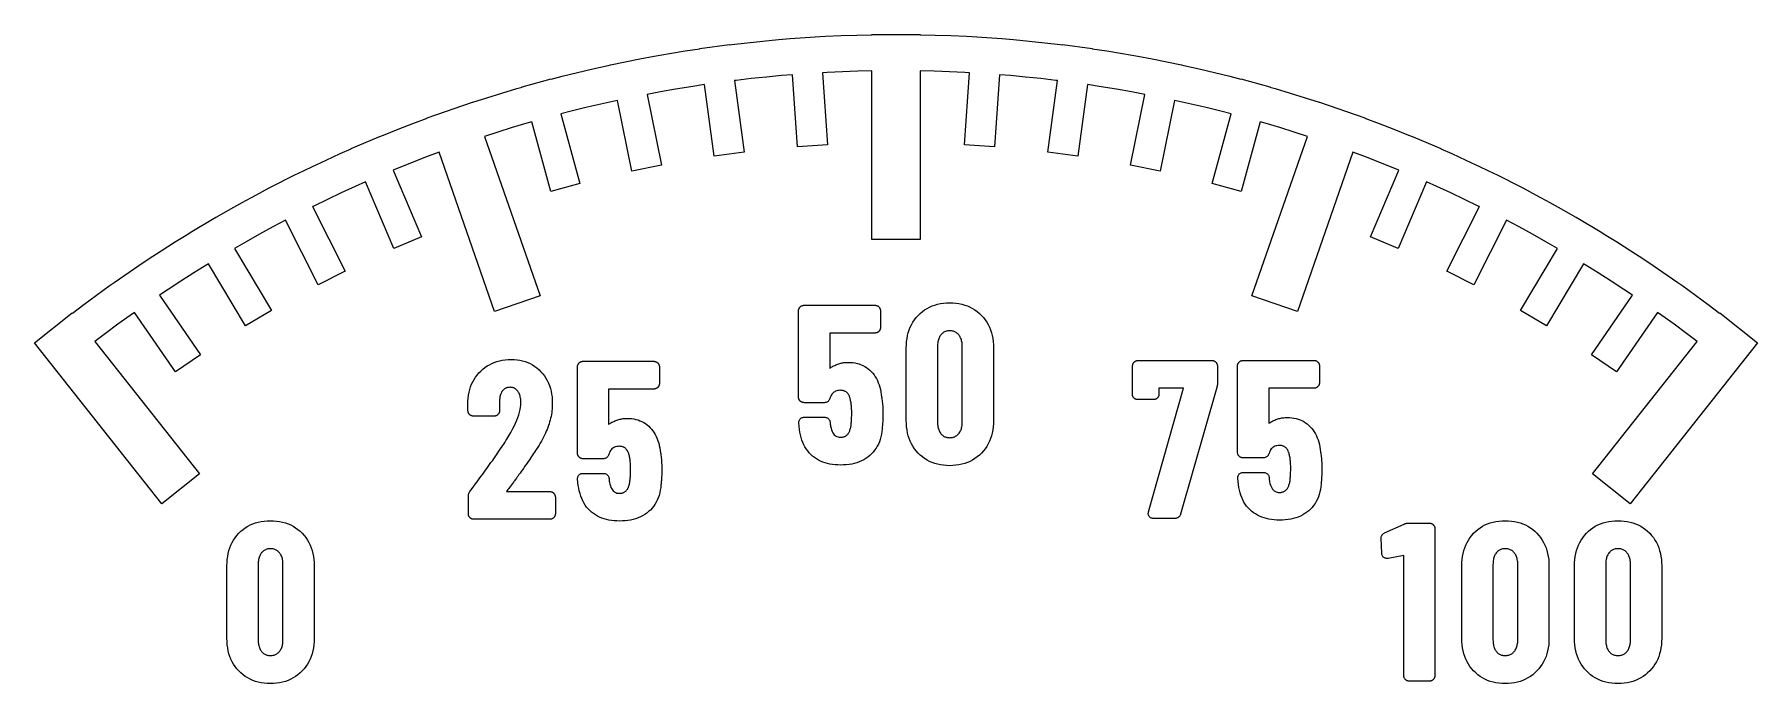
# Model space of a CAD drawing. Header units: millimetres. Extents: x -14.3 to 14.3, y 2.8 to 13.6.
import ezdxf

# ---------------------------------------------------------------- set-up
doc = ezdxf.new("R2010")
doc.units = ezdxf.units.MM

msp = doc.modelspace()

# ---------------------------------------------------------------- linework, layer by layer
for points in [[(-13.662, 8.932), (-13.66, 8.929), (-13.468, 9.074), (-13.259, 9.228), (-13.048, 9.38), (-12.968, 9.436), (-12.969, 9.438), (-12.558, 9.721), (-12.557, 9.72), (-12.404, 9.822), (-12.186, 9.964), (-11.967, 10.104), (-11.746, 10.241), (-11.708, 10.264), (-11.709, 10.265), (-11.279, 10.52), (-11.278, 10.519), (-11.073, 10.637), (-10.846, 10.763), (-10.617, 10.887), (-10.395, 11.005), (-10.396, 11.006), (-9.95, 11.232), (-9.949, 11.231), (-9.923, 11.244), (-9.689, 11.357), (-9.453, 11.468), (-9.217, 11.576), (-9.035, 11.656), (-9.036, 11.657), (-8.576, 11.853), (-8.575, 11.851), (-8.499, 11.883), (-8.258, 11.98), (-8.015, 12.074), (-7.776, 12.164), (-7.777, 12.167), (-7.022, 12.43), (-7.021, 12.427), (-6.787, 12.502), (-6.538, 12.579), (-6.289, 12.653), (-6.2, 12.678), (-6.201, 12.68), (-5.719, 12.813), (-5.718, 12.811), (-5.536, 12.858), (-5.284, 12.921), (-5.03, 12.98), (-4.776, 13.037), (-4.738, 13.045), (-4.738, 13.047), (-4.249, 13.147), (-4.248, 13.145), (-4.011, 13.19), (-3.755, 13.235), (-3.498, 13.276), (-3.254, 13.313), (-3.255, 13.315), (-2.759, 13.382), (-2.759, 13.38), (-2.725, 13.384), (-2.467, 13.414), (-2.208, 13.441), (-1.949, 13.465), (-1.756, 13.481), (-1.756, 13.483), (-1.257, 13.516), (-1.257, 13.515), (-1.17, 13.52), (-0.91, 13.532), (-0.65, 13.541), (-0.4, 13.546), (-0.4, 13.55), (0.4, 13.55), (0.4, 13.546), (0.65, 13.541), (0.91, 13.532), (1.17, 13.52), (1.257, 13.515), (1.257, 13.516), (1.756, 13.483), (1.756, 13.481), (1.949, 13.465), (2.208, 13.441), (2.467, 13.414), (2.725, 13.384), (2.759, 13.38), (2.759, 13.382), (3.255, 13.315), (3.254, 13.313), (3.498, 13.276), (3.755, 13.235), (4.011, 13.19), (4.248, 13.145), (4.249, 13.147), (4.738, 13.047), (4.738, 13.045), (4.776, 13.037), (5.03, 12.98), (5.284, 12.921), (5.536, 12.858), (5.718, 12.811), (5.719, 12.813), (6.201, 12.68), (6.2, 12.678), (6.289, 12.653), (6.538, 12.579), (6.787, 12.502), (7.021, 12.427), (7.022, 12.43), (7.777, 12.167), (7.776, 12.164), (8.015, 12.074), (8.258, 11.98), (8.499, 11.883), (8.575, 11.851), (8.576, 11.853), (9.036, 11.657), (9.035, 11.656), (9.217, 11.576), (9.453, 11.468), (9.689, 11.357), (9.923, 11.244), (9.949, 11.231), (9.95, 11.232), (10.396, 11.006), (10.395, 11.005), (10.617, 10.887), (10.846, 10.763), (11.073, 10.637), (11.278, 10.519), (11.279, 10.52), (11.709, 10.265), (11.708, 10.264), (11.746, 10.241), (11.967, 10.104), (12.186, 9.964), (12.404, 9.822), (12.557, 9.72), (12.558, 9.721), (12.969, 9.438), (12.968, 9.436), (13.048, 9.38), (13.259, 9.228), (13.468, 9.074), (13.66, 8.929), (13.662, 8.932), (14.289, 8.435), (12.177, 5.77), (11.55, 6.267), (13.287, 8.458), (13.109, 8.593), (12.905, 8.744), (12.7, 8.892), (12.628, 8.942), (11.948, 7.955), (11.537, 8.239), (12.216, 9.226), (12.073, 9.321), (11.861, 9.46), (11.648, 9.596), (11.432, 9.729), (11.402, 9.748), (10.789, 8.718), (10.36, 8.973), (10.972, 10.003), (10.778, 10.114), (10.557, 10.238), (10.334, 10.358), (10.124, 10.469), (9.582, 9.4), (9.136, 9.627), (9.678, 10.695), (9.658, 10.705), (9.43, 10.816), (9.201, 10.923), (8.971, 11.028), (8.8, 11.104), (8.331, 10.001), (7.871, 10.197), (8.34, 11.299), (8.272, 11.327), (8.037, 11.422), (7.801, 11.513), (7.579, 11.597), (6.659, 8.956), (5.904, 9.219), (6.823, 11.86), (6.606, 11.93), (6.364, 12.005), (6.121, 12.077), (6.042, 12.1), (5.724, 10.944), (5.242, 11.077), (5.559, 12.232), (5.388, 12.277), (5.143, 12.338), (4.896, 12.396), (4.649, 12.451), (4.618, 12.457), (4.379, 11.283), (3.889, 11.383), (4.128, 12.557), (3.904, 12.599), (3.655, 12.643), (3.405, 12.684), (3.174, 12.719), (3.014, 11.531), (2.519, 11.598), (2.679, 12.785), (2.652, 12.789), (2.401, 12.818), (2.149, 12.844), (1.897, 12.868), (1.716, 12.882), (1.636, 11.687), (1.137, 11.72), (1.217, 12.916), (1.139, 12.92), (0.886, 12.932), (0.633, 12.941), (0.4, 12.946), (0.4, 10.15), (-0.4, 10.15), (-0.4, 12.946), (-0.633, 12.941), (-0.886, 12.932), (-1.139, 12.92), (-1.217, 12.916), (-1.137, 11.72), (-1.636, 11.687), (-1.716, 12.882), (-1.897, 12.868), (-2.149, 12.844), (-2.401, 12.818), (-2.652, 12.789), (-2.679, 12.785), (-2.519, 11.598), (-3.014, 11.531), (-3.174, 12.719), (-3.405, 12.684), (-3.655, 12.643), (-3.904, 12.599), (-4.128, 12.557), (-3.889, 11.383), (-4.379, 11.283), (-4.618, 12.457), (-4.649, 12.451), (-4.896, 12.396), (-5.143, 12.338), (-5.388, 12.277), (-5.559, 12.232), (-5.242, 11.077), (-5.724, 10.944), (-6.042, 12.1), (-6.121, 12.077), (-6.364, 12.005), (-6.606, 11.93), (-6.823, 11.86), (-5.904, 9.219), (-6.659, 8.956), (-7.579, 11.597), (-7.801, 11.513), (-8.037, 11.422), (-8.272, 11.327), (-8.34, 11.299), (-7.871, 10.197), (-8.331, 10.001), (-8.8, 11.104), (-8.971, 11.028), (-9.201, 10.923), (-9.43, 10.816), (-9.658, 10.705), (-9.678, 10.695), (-9.136, 9.627), (-9.582, 9.4), (-10.124, 10.469), (-10.334, 10.358), (-10.557, 10.238), (-10.778, 10.114), (-10.972, 10.003), (-10.36, 8.973), (-10.789, 8.718), (-11.402, 9.748), (-11.432, 9.729), (-11.648, 9.596), (-11.861, 9.46), (-12.073, 9.321), (-12.216, 9.226), (-11.537, 8.239), (-11.948, 7.955), (-12.628, 8.942), (-12.7, 8.892), (-12.905, 8.744), (-13.109, 8.593), (-13.287, 8.458), (-11.55, 6.267), (-12.177, 5.77), (-14.289, 8.435)], [(-0.998, 8.071), (-0.982, 8.078), (-0.965, 8.084), (-0.948, 8.09), (-0.932, 8.095), (-0.915, 8.099), (-0.898, 8.103), (-0.881, 8.106), (-0.863, 8.109), (-0.846, 8.111), (-0.828, 8.112), (-0.811, 8.113), (-0.793, 8.113), (-0.755, 8.112), (-0.717, 8.109), (-0.681, 8.104), (-0.646, 8.096), (-0.612, 8.087), (-0.579, 8.075), (-0.548, 8.061), (-0.517, 8.045), (-0.488, 8.027), (-0.46, 8.006), (-0.434, 7.984), (-0.409, 7.959), (-0.386, 7.933), (-0.364, 7.905), (-0.344, 7.875), (-0.326, 7.844), (-0.309, 7.811), (-0.294, 7.776), (-0.281, 7.74), (-0.269, 7.703), (-0.259, 7.664), (-0.251, 7.624), (-0.244, 7.582), (-0.239, 7.541), (-0.236, 7.524), (-0.233, 7.503), (-0.23, 7.482), (-0.227, 7.46), (-0.225, 7.438), (-0.223, 7.416), (-0.221, 7.392), (-0.22, 7.369), (-0.219, 7.344), (-0.218, 7.319), (-0.217, 7.294), (-0.217, 7.268), (-0.217, 7.243), (-0.218, 7.219), (-0.218, 7.195), (-0.219, 7.172), (-0.22, 7.15), (-0.221, 7.128), (-0.222, 7.107), (-0.224, 7.086), (-0.226, 7.066), (-0.227, 7.046), (-0.23, 7.027), (-0.232, 7.01), (-0.236, 6.966), (-0.243, 6.922), (-0.251, 6.879), (-0.263, 6.837), (-0.276, 6.797), (-0.292, 6.759), (-0.31, 6.723), (-0.331, 6.688), (-0.354, 6.655), (-0.379, 6.624), (-0.407, 6.594), (-0.436, 6.567), (-0.468, 6.542), (-0.501, 6.519), (-0.536, 6.498), (-0.573, 6.48), (-0.611, 6.464), (-0.651, 6.45), (-0.692, 6.438), (-0.734, 6.428), (-0.778, 6.421), (-0.824, 6.415), (-0.871, 6.412), (-0.919, 6.411), (-0.965, 6.412), (-1.009, 6.415), (-1.053, 6.42), (-1.095, 6.427), (-1.136, 6.436), (-1.175, 6.448), (-1.213, 6.461), (-1.25, 6.477), (-1.285, 6.494), (-1.319, 6.514), (-1.352, 6.536), (-1.383, 6.559), (-1.412, 6.586), (-1.44, 6.614), (-1.465, 6.644), (-1.488, 6.677), (-1.51, 6.711), (-1.529, 6.747), (-1.546, 6.785), (-1.561, 6.825), (-1.574, 6.866), (-1.586, 6.91), (-1.595, 6.955), (-1.602, 7.002), (-1.613, 7.108), (-1.613, 7.121), (-1.611, 7.132), (-1.608, 7.144), (-1.603, 7.156), (-1.596, 7.167), (-1.588, 7.177), (-1.578, 7.186), (-1.567, 7.192), (-1.555, 7.197), (-1.543, 7.2), (-1.532, 7.202), (-1.521, 7.202), (-1.188, 7.202), (-1.177, 7.202), (-1.166, 7.2), (-1.154, 7.197), (-1.143, 7.193), (-1.132, 7.186), (-1.121, 7.178), (-1.113, 7.169), (-1.106, 7.159), (-1.1, 7.147), (-1.096, 7.136), (-1.094, 7.125), (-1.092, 7.113), (-1.092, 7.107), (-1.092, 7.104), (-1.092, 7.1), (-1.091, 7.097), (-1.091, 7.092), (-1.091, 7.088), (-1.09, 7.083), (-1.089, 7.077), (-1.088, 7.072), (-1.088, 7.066), (-1.087, 7.059), (-1.086, 7.054), (-1.078, 7.022), (-1.07, 6.993), (-1.06, 6.967), (-1.048, 6.946), (-1.036, 6.927), (-1.023, 6.912), (-1.009, 6.899), (-0.995, 6.889), (-0.979, 6.882), (-0.961, 6.876), (-0.941, 6.872), (-0.918, 6.871), (-0.907, 6.872), (-0.895, 6.872), (-0.885, 6.874), (-0.874, 6.876), (-0.865, 6.879), (-0.856, 6.882), (-0.847, 6.886), (-0.839, 6.89), (-0.831, 6.895), (-0.823, 6.901), (-0.816, 6.907), (-0.809, 6.914), (-0.802, 6.921), (-0.795, 6.929), (-0.789, 6.938), (-0.783, 6.948), (-0.777, 6.958), (-0.772, 6.969), (-0.767, 6.98), (-0.763, 6.993), (-0.759, 7.006), (-0.755, 7.02), (-0.751, 7.034), (-0.748, 7.049), (-0.746, 7.063), (-0.744, 7.078), (-0.743, 7.094), (-0.741, 7.111), (-0.74, 7.128), (-0.738, 7.147), (-0.737, 7.165), (-0.736, 7.185), (-0.736, 7.206), (-0.735, 7.227), (-0.735, 7.249), (-0.735, 7.271), (-0.735, 7.292), (-0.735, 7.313), (-0.736, 7.333), (-0.737, 7.353), (-0.738, 7.372), (-0.74, 7.391), (-0.742, 7.409), (-0.744, 7.426), (-0.746, 7.443), (-0.749, 7.46), (-0.752, 7.475), (-0.755, 7.491), (-0.758, 7.505), (-0.762, 7.518), (-0.765, 7.53), (-0.769, 7.541), (-0.774, 7.552), (-0.778, 7.562), (-0.784, 7.572), (-0.789, 7.581), (-0.795, 7.589), (-0.801, 7.597), (-0.807, 7.604), (-0.814, 7.611), (-0.821, 7.617), (-0.829, 7.623), (-0.836, 7.628), (-0.844, 7.632), (-0.852, 7.636), (-0.86, 7.64), (-0.869, 7.643), (-0.878, 7.645), (-0.888, 7.647), (-0.897, 7.648), (-0.908, 7.649), (-0.918, 7.65), (-0.942, 7.649), (-0.964, 7.646), (-0.984, 7.641), (-1.001, 7.635), (-1.017, 7.627), (-1.031, 7.618), (-1.044, 7.607), (-1.056, 7.594), (-1.067, 7.579), (-1.077, 7.562), (-1.086, 7.542), (-1.095, 7.518), (-1.097, 7.511), (-1.101, 7.501), (-1.106, 7.492), (-1.112, 7.482), (-1.119, 7.474), (-1.127, 7.466), (-1.136, 7.459), (-1.146, 7.454), (-1.156, 7.449), (-1.167, 7.446), (-1.178, 7.445), (-1.188, 7.444), (-1.524, 7.444), (-1.53, 7.445), (-1.536, 7.445), (-1.542, 7.446), (-1.548, 7.447), (-1.553, 7.449), (-1.559, 7.451), (-1.565, 7.454), (-1.57, 7.457), (-1.576, 7.46), (-1.581, 7.464), (-1.585, 7.468), (-1.59, 7.472), (-1.594, 7.476), (-1.598, 7.481), (-1.601, 7.486), (-1.604, 7.491), (-1.607, 7.496), (-1.61, 7.502), (-1.612, 7.508), (-1.614, 7.514), (-1.615, 7.52), (-1.616, 7.526), (-1.617, 7.532), (-1.617, 7.537), (-1.617, 8.968), (-1.617, 8.973), (-1.616, 8.979), (-1.615, 8.985), (-1.614, 8.991), (-1.612, 8.997), (-1.61, 9.002), (-1.607, 9.008), (-1.604, 9.014), (-1.601, 9.019), (-1.598, 9.024), (-1.594, 9.028), (-1.59, 9.033), (-1.585, 9.037), (-1.581, 9.041), (-1.576, 9.044), (-1.57, 9.048), (-1.565, 9.051), (-1.559, 9.053), (-1.553, 9.055), (-1.548, 9.057), (-1.542, 9.058), (-1.536, 9.059), (-1.53, 9.06), (-1.524, 9.06), (-0.349, 9.06), (-0.344, 9.06), (-0.338, 9.059), (-0.332, 9.058), (-0.326, 9.057), (-0.32, 9.055), (-0.314, 9.053), (-0.309, 9.051), (-0.303, 9.048), (-0.298, 9.044), (-0.293, 9.041), (-0.288, 9.037), (-0.284, 9.033), (-0.28, 9.028), (-0.276, 9.024), (-0.272, 9.019), (-0.269, 9.014), (-0.266, 9.008), (-0.264, 9.002), (-0.262, 8.997), (-0.26, 8.991), (-0.258, 8.985), (-0.257, 8.979), (-0.257, 8.973), (-0.257, 8.968), (-0.257, 8.692), (-0.257, 8.687), (-0.257, 8.681), (-0.258, 8.675), (-0.26, 8.669), (-0.262, 8.663), (-0.264, 8.658), (-0.266, 8.652), (-0.269, 8.646), (-0.272, 8.641), (-0.276, 8.636), (-0.28, 8.632), (-0.284, 8.627), (-0.288, 8.623), (-0.293, 8.619), (-0.298, 8.616), (-0.303, 8.612), (-0.309, 8.609), (-0.314, 8.607), (-0.32, 8.605), (-0.326, 8.603), (-0.332, 8.602), (-0.338, 8.601), (-0.344, 8.6), (-0.349, 8.6), (-1.099, 8.6), (-1.099, 8.014), (-1.088, 8.022), (-1.074, 8.031), (-1.059, 8.04), (-1.045, 8.049), (-1.029, 8.057), (-1.014, 8.064)], [(0.281, 8.779), (0.307, 8.819), (0.336, 8.856), (0.368, 8.892), (0.402, 8.925), (0.438, 8.955), (0.475, 8.983), (0.515, 9.007), (0.556, 9.029), (0.599, 9.048), (0.643, 9.064), (0.69, 9.077), (0.738, 9.087), (0.787, 9.094), (0.838, 9.098), (0.89, 9.1), (0.943, 9.098), (0.994, 9.094), (1.044, 9.087), (1.092, 9.077), (1.139, 9.064), (1.184, 9.048), (1.228, 9.029), (1.269, 9.007), (1.309, 8.983), (1.347, 8.955), (1.383, 8.925), (1.417, 8.892), (1.449, 8.856), (1.479, 8.819), (1.505, 8.78), (1.529, 8.739), (1.549, 8.696), (1.567, 8.651), (1.583, 8.605), (1.595, 8.558), (1.605, 8.508), (1.611, 8.458), (1.615, 8.405), (1.617, 8.352), (1.617, 7.148), (1.615, 7.095), (1.611, 7.042), (1.605, 6.992), (1.595, 6.942), (1.583, 6.895), (1.567, 6.849), (1.549, 6.804), (1.529, 6.761), (1.505, 6.72), (1.479, 6.681), (1.449, 6.644), (1.417, 6.608), (1.383, 6.575), (1.347, 6.545), (1.309, 6.517), (1.269, 6.493), (1.228, 6.471), (1.184, 6.452), (1.139, 6.436), (1.092, 6.423), (1.044, 6.413), (0.994, 6.406), (0.943, 6.402), (0.89, 6.4), (0.838, 6.402), (0.787, 6.406), (0.738, 6.413), (0.69, 6.423), (0.643, 6.436), (0.599, 6.452), (0.556, 6.471), (0.515, 6.493), (0.475, 6.517), (0.438, 6.545), (0.402, 6.575), (0.368, 6.608), (0.336, 6.644), (0.307, 6.681), (0.281, 6.721), (0.258, 6.762), (0.237, 6.804), (0.219, 6.849), (0.204, 6.895), (0.192, 6.942), (0.183, 6.992), (0.176, 7.043), (0.172, 7.095), (0.17, 7.148), (0.17, 8.352), (0.172, 8.405), (0.176, 8.457), (0.183, 8.508), (0.192, 8.558), (0.204, 8.605), (0.219, 8.651), (0.237, 8.696), (0.258, 8.738)], [(1.072, 8.518), (1.066, 8.532), (1.058, 8.545), (1.05, 8.558), (1.041, 8.569), (1.031, 8.58), (1.021, 8.59), (1.01, 8.599), (0.999, 8.606), (0.988, 8.613), (0.976, 8.619), (0.964, 8.624), (0.951, 8.628), (0.937, 8.632), (0.922, 8.634), (0.906, 8.635), (0.89, 8.636), (0.874, 8.635), (0.859, 8.634), (0.845, 8.632), (0.832, 8.628), (0.819, 8.624), (0.807, 8.619), (0.796, 8.614), (0.785, 8.607), (0.775, 8.599), (0.764, 8.591), (0.755, 8.581), (0.745, 8.57), (0.736, 8.558), (0.728, 8.546), (0.721, 8.533), (0.714, 8.519), (0.708, 8.504), (0.703, 8.488), (0.698, 8.472), (0.695, 8.455), (0.692, 8.436), (0.69, 8.417), (0.688, 8.397), (0.688, 8.376), (0.688, 7.124), (0.688, 7.103), (0.69, 7.083), (0.692, 7.064), (0.695, 7.045), (0.698, 7.028), (0.703, 7.012), (0.708, 6.996), (0.714, 6.981), (0.721, 6.967), (0.728, 6.954), (0.736, 6.942), (0.745, 6.93), (0.755, 6.919), (0.764, 6.909), (0.775, 6.901), (0.785, 6.893), (0.796, 6.886), (0.807, 6.881), (0.819, 6.876), (0.832, 6.872), (0.845, 6.868), (0.859, 6.866), (0.874, 6.865), (0.89, 6.864), (0.906, 6.865), (0.922, 6.866), (0.937, 6.868), (0.951, 6.872), (0.964, 6.876), (0.976, 6.881), (0.988, 6.887), (0.999, 6.894), (1.01, 6.901), (1.021, 6.91), (1.031, 6.92), (1.041, 6.931), (1.05, 6.942), (1.058, 6.955), (1.066, 6.968), (1.072, 6.982), (1.079, 6.997), (1.084, 7.012), (1.088, 7.028), (1.092, 7.046), (1.095, 7.064), (1.097, 7.083), (1.099, 7.103), (1.099, 7.124), (1.099, 8.376), (1.099, 8.397), (1.097, 8.417), (1.095, 8.436), (1.092, 8.454), (1.088, 8.472), (1.084, 8.488), (1.079, 8.503)], [(-5.707, 5.964), (-5.702, 5.962), (-5.696, 5.959), (-5.691, 5.955), (-5.686, 5.952), (-5.681, 5.948), (-5.677, 5.944), (-5.673, 5.939), (-5.669, 5.935), (-5.666, 5.93), (-5.662, 5.925), (-5.659, 5.919), (-5.657, 5.914), (-5.655, 5.908), (-5.653, 5.902), (-5.652, 5.896), (-5.651, 5.89), (-5.65, 5.884), (-5.65, 5.879), (-5.65, 5.604), (-5.65, 5.598), (-5.651, 5.592), (-5.652, 5.586), (-5.653, 5.58), (-5.655, 5.574), (-5.657, 5.569), (-5.659, 5.563), (-5.662, 5.557), (-5.666, 5.552), (-5.669, 5.547), (-5.673, 5.543), (-5.677, 5.538), (-5.681, 5.534), (-5.686, 5.53), (-5.691, 5.527), (-5.696, 5.523), (-5.702, 5.521), (-5.707, 5.518), (-5.713, 5.516), (-5.719, 5.514), (-5.725, 5.513), (-5.731, 5.512), (-5.737, 5.511), (-5.742, 5.511), (-7, 5.511), (-7.005, 5.511), (-7.011, 5.512), (-7.017, 5.513), (-7.023, 5.514), (-7.029, 5.516), (-7.035, 5.518), (-7.041, 5.521), (-7.046, 5.523), (-7.051, 5.527), (-7.056, 5.53), (-7.061, 5.534), (-7.065, 5.538), (-7.07, 5.543), (-7.073, 5.547), (-7.077, 5.552), (-7.08, 5.557), (-7.083, 5.563), (-7.086, 5.569), (-7.088, 5.574), (-7.09, 5.58), (-7.091, 5.586), (-7.092, 5.592), (-7.093, 5.598), (-7.093, 5.604), (-7.093, 5.893), (-7.093, 5.9), (-7.092, 5.908), (-7.091, 5.915), (-7.09, 5.923), (-7.088, 5.93), (-7.086, 5.938), (-7.083, 5.945), (-7.08, 5.952), (-7.076, 5.959), (-7.072, 5.966), (-7.068, 5.972), (-7.065, 5.977), (-6.924, 6.167), (-6.901, 6.198), (-6.878, 6.229), (-6.855, 6.261), (-6.832, 6.292), (-6.809, 6.324), (-6.786, 6.355), (-6.763, 6.387), (-6.74, 6.419), (-6.718, 6.451), (-6.695, 6.483), (-6.672, 6.515), (-6.65, 6.547), (-6.628, 6.579), (-6.606, 6.611), (-6.585, 6.641), (-6.565, 6.672), (-6.545, 6.701), (-6.526, 6.731), (-6.507, 6.759), (-6.489, 6.787), (-6.472, 6.815), (-6.455, 6.842), (-6.439, 6.868), (-6.423, 6.894), (-6.39, 6.949), (-6.361, 7.003), (-6.334, 7.055), (-6.31, 7.106), (-6.289, 7.154), (-6.271, 7.201), (-6.255, 7.246), (-6.243, 7.288), (-6.234, 7.329), (-6.227, 7.368), (-6.223, 7.405), (-6.221, 7.441), (-6.222, 7.462), (-6.223, 7.483), (-6.225, 7.502), (-6.228, 7.521), (-6.231, 7.539), (-6.235, 7.556), (-6.24, 7.571), (-6.246, 7.586), (-6.252, 7.6), (-6.259, 7.613), (-6.266, 7.625), (-6.274, 7.637), (-6.283, 7.647), (-6.292, 7.657), (-6.301, 7.665), (-6.31, 7.672), (-6.32, 7.679), (-6.33, 7.684), (-6.34, 7.689), (-6.351, 7.693), (-6.363, 7.696), (-6.375, 7.698), (-6.388, 7.699), (-6.402, 7.7), (-6.416, 7.699), (-6.429, 7.698), (-6.441, 7.696), (-6.452, 7.693), (-6.463, 7.689), (-6.473, 7.685), (-6.483, 7.679), (-6.493, 7.673), (-6.502, 7.666), (-6.511, 7.658), (-6.519, 7.649), (-6.528, 7.639), (-6.535, 7.628), (-6.542, 7.616), (-6.549, 7.604), (-6.555, 7.59), (-6.56, 7.577), (-6.564, 7.562), (-6.568, 7.546), (-6.571, 7.53), (-6.573, 7.513), (-6.575, 7.495), (-6.575, 7.476), (-6.575, 7.455), (-6.575, 7.314), (-6.575, 7.308), (-6.576, 7.302), (-6.577, 7.296), (-6.578, 7.29), (-6.58, 7.284), (-6.582, 7.279), (-6.585, 7.273), (-6.587, 7.267), (-6.591, 7.262), (-6.594, 7.257), (-6.598, 7.253), (-6.602, 7.248), (-6.607, 7.244), (-6.611, 7.24), (-6.616, 7.237), (-6.621, 7.233), (-6.627, 7.231), (-6.633, 7.228), (-6.638, 7.226), (-6.644, 7.224), (-6.65, 7.223), (-6.656, 7.222), (-6.662, 7.221), (-6.668, 7.221), (-7.007, 7.221), (-7.013, 7.221), (-7.019, 7.222), (-7.025, 7.223), (-7.031, 7.224), (-7.037, 7.226), (-7.042, 7.228), (-7.048, 7.231), (-7.053, 7.233), (-7.059, 7.237), (-7.064, 7.24), (-7.068, 7.244), (-7.073, 7.248), (-7.077, 7.253), (-7.081, 7.257), (-7.084, 7.262), (-7.087, 7.267), (-7.09, 7.273), (-7.093, 7.279), (-7.095, 7.284), (-7.097, 7.29), (-7.098, 7.296), (-7.099, 7.302), (-7.1, 7.308), (-7.1, 7.314), (-7.1, 7.471), (-7.096, 7.521), (-7.09, 7.57), (-7.081, 7.617), (-7.07, 7.662), (-7.056, 7.706), (-7.04, 7.749), (-7.021, 7.79), (-6.999, 7.829), (-6.975, 7.867), (-6.949, 7.903), (-6.92, 7.937), (-6.888, 7.969), (-6.855, 8), (-6.82, 8.028), (-6.783, 8.053), (-6.744, 8.075), (-6.704, 8.095), (-6.663, 8.113), (-6.62, 8.127), (-6.575, 8.139), (-6.53, 8.148), (-6.482, 8.155), (-6.434, 8.159), (-6.384, 8.16), (-6.334, 8.159), (-6.286, 8.154), (-6.24, 8.148), (-6.194, 8.138), (-6.151, 8.125), (-6.108, 8.11), (-6.067, 8.092), (-6.028, 8.071), (-5.991, 8.047), (-5.955, 8.02), (-5.921, 7.991), (-5.888, 7.959), (-5.858, 7.924), (-5.831, 7.888), (-5.806, 7.851), (-5.783, 7.811), (-5.764, 7.77), (-5.747, 7.727), (-5.733, 7.682), (-5.721, 7.636), (-5.712, 7.588), (-5.705, 7.539), (-5.702, 7.489), (-5.7, 7.437), (-5.701, 7.405), (-5.702, 7.374), (-5.704, 7.343), (-5.707, 7.311), (-5.711, 7.28), (-5.716, 7.249), (-5.722, 7.218), (-5.729, 7.187), (-5.736, 7.156), (-5.745, 7.125), (-5.754, 7.095), (-5.764, 7.064), (-5.775, 7.033), (-5.788, 7.002), (-5.801, 6.971), (-5.815, 6.939), (-5.83, 6.907), (-5.846, 6.875), (-5.863, 6.842), (-5.882, 6.809), (-5.901, 6.776), (-5.921, 6.743), (-5.942, 6.709), (-5.964, 6.675), (-5.979, 6.651), (-5.995, 6.626), (-6.011, 6.601), (-6.028, 6.576), (-6.045, 6.55), (-6.063, 6.523), (-6.081, 6.496), (-6.1, 6.469), (-6.119, 6.441), (-6.139, 6.413), (-6.159, 6.385), (-6.179, 6.356), (-6.2, 6.328), (-6.219, 6.302), (-6.236, 6.277), (-6.253, 6.254), (-6.268, 6.233), (-6.283, 6.213), (-6.296, 6.195), (-6.308, 6.179), (-6.318, 6.164), (-6.328, 6.151), (-6.336, 6.139), (-6.344, 6.129), (-6.361, 6.105), (-6.378, 6.083), (-6.394, 6.061), (-6.409, 6.041), (-6.424, 6.022), (-6.437, 6.003), (-6.45, 5.986), (-6.461, 5.971), (-5.742, 5.971), (-5.737, 5.971), (-5.731, 5.97), (-5.725, 5.969), (-5.719, 5.968), (-5.713, 5.966)], [(-4.665, 7.142), (-4.649, 7.149), (-4.632, 7.155), (-4.616, 7.161), (-4.599, 7.166), (-4.582, 7.17), (-4.565, 7.174), (-4.548, 7.177), (-4.53, 7.18), (-4.513, 7.182), (-4.495, 7.183), (-4.478, 7.184), (-4.46, 7.184), (-4.422, 7.183), (-4.385, 7.18), (-4.348, 7.175), (-4.313, 7.167), (-4.279, 7.158), (-4.246, 7.146), (-4.215, 7.132), (-4.184, 7.116), (-4.155, 7.098), (-4.128, 7.077), (-4.101, 7.055), (-4.076, 7.03), (-4.053, 7.004), (-4.031, 6.976), (-4.011, 6.946), (-3.993, 6.915), (-3.976, 6.882), (-3.961, 6.847), (-3.948, 6.811), (-3.936, 6.774), (-3.926, 6.735), (-3.918, 6.695), (-3.911, 6.653), (-3.906, 6.613), (-3.903, 6.595), (-3.9, 6.574), (-3.897, 6.553), (-3.894, 6.532), (-3.892, 6.509), (-3.89, 6.487), (-3.888, 6.463), (-3.887, 6.44), (-3.886, 6.415), (-3.885, 6.39), (-3.884, 6.365), (-3.884, 6.339), (-3.884, 6.314), (-3.885, 6.29), (-3.885, 6.266), (-3.886, 6.243), (-3.887, 6.221), (-3.888, 6.199), (-3.889, 6.178), (-3.891, 6.157), (-3.893, 6.137), (-3.895, 6.117), (-3.897, 6.098), (-3.899, 6.081), (-3.903, 6.037), (-3.91, 5.993), (-3.918, 5.95), (-3.93, 5.908), (-3.943, 5.868), (-3.959, 5.83), (-3.977, 5.794), (-3.998, 5.759), (-4.021, 5.726), (-4.046, 5.695), (-4.074, 5.665), (-4.103, 5.638), (-4.135, 5.613), (-4.168, 5.59), (-4.203, 5.569), (-4.24, 5.551), (-4.278, 5.535), (-4.318, 5.521), (-4.359, 5.509), (-4.401, 5.499), (-4.445, 5.492), (-4.491, 5.486), (-4.538, 5.483), (-4.586, 5.482), (-4.632, 5.483), (-4.676, 5.486), (-4.72, 5.491), (-4.762, 5.498), (-4.803, 5.508), (-4.842, 5.519), (-4.88, 5.532), (-4.917, 5.548), (-4.952, 5.565), (-4.986, 5.585), (-5.019, 5.607), (-5.05, 5.631), (-5.079, 5.657), (-5.107, 5.685), (-5.132, 5.715), (-5.155, 5.748), (-5.177, 5.782), (-5.196, 5.818), (-5.213, 5.856), (-5.228, 5.896), (-5.241, 5.937), (-5.253, 5.981), (-5.262, 6.026), (-5.269, 6.073), (-5.28, 6.179), (-5.28, 6.192), (-5.278, 6.203), (-5.275, 6.215), (-5.27, 6.227), (-5.264, 6.238), (-5.255, 6.248), (-5.245, 6.257), (-5.234, 6.263), (-5.222, 6.268), (-5.21, 6.271), (-5.199, 6.273), (-5.188, 6.273), (-4.855, 6.273), (-4.844, 6.273), (-4.833, 6.271), (-4.821, 6.268), (-4.81, 6.264), (-4.799, 6.258), (-4.789, 6.25), (-4.78, 6.24), (-4.773, 6.23), (-4.767, 6.219), (-4.763, 6.207), (-4.761, 6.196), (-4.759, 6.184), (-4.759, 6.178), (-4.759, 6.175), (-4.759, 6.171), (-4.758, 6.168), (-4.758, 6.163), (-4.758, 6.159), (-4.757, 6.154), (-4.756, 6.148), (-4.756, 6.143), (-4.755, 6.137), (-4.754, 6.13), (-4.753, 6.125), (-4.745, 6.093), (-4.737, 6.064), (-4.727, 6.039), (-4.715, 6.017), (-4.703, 5.998), (-4.69, 5.983), (-4.677, 5.971), (-4.662, 5.961), (-4.646, 5.953), (-4.628, 5.947), (-4.608, 5.944), (-4.585, 5.942), (-4.574, 5.943), (-4.563, 5.944), (-4.552, 5.945), (-4.542, 5.947), (-4.532, 5.95), (-4.523, 5.953), (-4.514, 5.957), (-4.506, 5.961), (-4.498, 5.966), (-4.49, 5.972), (-4.483, 5.978), (-4.476, 5.985), (-4.469, 5.992), (-4.462, 6.001), (-4.456, 6.009), (-4.45, 6.019), (-4.445, 6.029), (-4.439, 6.04), (-4.434, 6.051), (-4.43, 6.064), (-4.426, 6.077), (-4.422, 6.091), (-4.418, 6.105), (-4.416, 6.12), (-4.413, 6.134), (-4.412, 6.149), (-4.41, 6.165), (-4.408, 6.182), (-4.407, 6.199), (-4.405, 6.218), (-4.404, 6.237), (-4.403, 6.256), (-4.403, 6.277), (-4.402, 6.298), (-4.402, 6.32), (-4.402, 6.342), (-4.402, 6.364), (-4.402, 6.384), (-4.403, 6.404), (-4.404, 6.424), (-4.405, 6.443), (-4.407, 6.462), (-4.409, 6.48), (-4.411, 6.497), (-4.413, 6.514), (-4.416, 6.531), (-4.419, 6.547), (-4.422, 6.562), (-4.425, 6.577), (-4.429, 6.589), (-4.432, 6.601), (-4.436, 6.613), (-4.441, 6.623), (-4.446, 6.633), (-4.451, 6.643), (-4.456, 6.652), (-4.462, 6.66), (-4.468, 6.668), (-4.475, 6.675), (-4.481, 6.682), (-4.489, 6.688), (-4.496, 6.694), (-4.503, 6.699), (-4.511, 6.703), (-4.519, 6.707), (-4.527, 6.711), (-4.536, 6.714), (-4.545, 6.716), (-4.555, 6.718), (-4.565, 6.72), (-4.575, 6.72), (-4.586, 6.721), (-4.61, 6.72), (-4.631, 6.717), (-4.651, 6.712), (-4.668, 6.706), (-4.684, 6.698), (-4.698, 6.689), (-4.711, 6.678), (-4.723, 6.665), (-4.734, 6.65), (-4.744, 6.633), (-4.753, 6.613), (-4.762, 6.589), (-4.764, 6.582), (-4.768, 6.572), (-4.773, 6.563), (-4.779, 6.554), (-4.786, 6.545), (-4.794, 6.537), (-4.803, 6.53), (-4.813, 6.525), (-4.824, 6.52), (-4.834, 6.518), (-4.845, 6.516), (-4.855, 6.515), (-5.191, 6.515), (-5.197, 6.516), (-5.203, 6.516), (-5.209, 6.517), (-5.215, 6.518), (-5.221, 6.52), (-5.226, 6.522), (-5.232, 6.525), (-5.237, 6.528), (-5.243, 6.531), (-5.248, 6.535), (-5.252, 6.539), (-5.257, 6.543), (-5.261, 6.547), (-5.265, 6.552), (-5.268, 6.557), (-5.271, 6.562), (-5.274, 6.567), (-5.277, 6.573), (-5.279, 6.579), (-5.281, 6.585), (-5.282, 6.591), (-5.283, 6.597), (-5.284, 6.603), (-5.284, 6.608), (-5.284, 8.039), (-5.284, 8.044), (-5.283, 8.05), (-5.282, 8.056), (-5.281, 8.062), (-5.279, 8.068), (-5.277, 8.074), (-5.274, 8.079), (-5.271, 8.085), (-5.268, 8.09), (-5.265, 8.095), (-5.261, 8.099), (-5.257, 8.104), (-5.252, 8.108), (-5.248, 8.112), (-5.243, 8.115), (-5.237, 8.119), (-5.232, 8.122), (-5.226, 8.124), (-5.221, 8.126), (-5.215, 8.128), (-5.209, 8.129), (-5.203, 8.13), (-5.197, 8.131), (-5.191, 8.131), (-4.016, 8.131), (-4.011, 8.131), (-4.005, 8.13), (-3.999, 8.129), (-3.993, 8.128), (-3.987, 8.126), (-3.981, 8.124), (-3.976, 8.122), (-3.97, 8.119), (-3.965, 8.115), (-3.96, 8.112), (-3.955, 8.108), (-3.951, 8.104), (-3.947, 8.099), (-3.943, 8.095), (-3.94, 8.09), (-3.936, 8.085), (-3.933, 8.079), (-3.931, 8.074), (-3.929, 8.068), (-3.927, 8.062), (-3.926, 8.056), (-3.925, 8.05), (-3.924, 8.044), (-3.924, 8.039), (-3.924, 7.764), (-3.924, 7.758), (-3.925, 7.752), (-3.926, 7.746), (-3.927, 7.74), (-3.929, 7.734), (-3.931, 7.729), (-3.933, 7.723), (-3.936, 7.717), (-3.94, 7.712), (-3.943, 7.707), (-3.947, 7.703), (-3.951, 7.698), (-3.955, 7.694), (-3.96, 7.69), (-3.965, 7.687), (-3.97, 7.683), (-3.976, 7.681), (-3.981, 7.678), (-3.987, 7.676), (-3.993, 7.674), (-3.999, 7.673), (-4.005, 7.672), (-4.011, 7.671), (-4.016, 7.671), (-4.766, 7.671), (-4.766, 7.085), (-4.755, 7.093), (-4.741, 7.102), (-4.727, 7.111), (-4.712, 7.12), (-4.696, 7.128), (-4.681, 7.135)], [(4.355, 7.552), (4.353, 7.547), (4.35, 7.541), (4.347, 7.536), (4.343, 7.531), (4.339, 7.526), (4.335, 7.522), (4.331, 7.518), (4.326, 7.514), (4.321, 7.51), (4.316, 7.507), (4.31, 7.504), (4.305, 7.502), (4.299, 7.499), (4.293, 7.498), (4.287, 7.496), (4.281, 7.495), (4.275, 7.495), (4.27, 7.495), (4.013, 7.495), (4.008, 7.495), (4.002, 7.495), (3.996, 7.496), (3.99, 7.498), (3.984, 7.499), (3.978, 7.502), (3.972, 7.504), (3.967, 7.507), (3.961, 7.51), (3.957, 7.514), (3.952, 7.518), (3.948, 7.522), (3.943, 7.526), (3.94, 7.531), (3.936, 7.536), (3.933, 7.541), (3.93, 7.547), (3.927, 7.552), (3.925, 7.558), (3.923, 7.564), (3.922, 7.57), (3.921, 7.576), (3.92, 7.582), (3.92, 7.587), (3.924, 8.053), (3.924, 8.058), (3.925, 8.064), (3.926, 8.07), (3.927, 8.076), (3.929, 8.082), (3.931, 8.088), (3.933, 8.094), (3.936, 8.099), (3.94, 8.104), (3.943, 8.109), (3.947, 8.114), (3.951, 8.118), (3.955, 8.122), (3.96, 8.126), (3.965, 8.13), (3.97, 8.133), (3.976, 8.136), (3.981, 8.139), (3.987, 8.141), (3.993, 8.143), (3.999, 8.144), (4.005, 8.145), (4.011, 8.145), (4.016, 8.145), (5.238, 8.145), (5.243, 8.145), (5.249, 8.145), (5.255, 8.144), (5.261, 8.143), (5.267, 8.141), (5.273, 8.139), (5.279, 8.136), (5.284, 8.133), (5.289, 8.13), (5.294, 8.126), (5.299, 8.122), (5.303, 8.118), (5.308, 8.114), (5.311, 8.109), (5.315, 8.104), (5.318, 8.099), (5.321, 8.094), (5.324, 8.088), (5.326, 8.082), (5.328, 8.076), (5.329, 8.07), (5.33, 8.064), (5.331, 8.058), (5.331, 8.053), (5.331, 7.76), (5.331, 7.756), (5.33, 7.752), (5.33, 7.748), (5.33, 7.743), (5.329, 7.739), (5.328, 7.734), (5.328, 7.729), (5.327, 7.724), (5.326, 7.718), (5.325, 7.713), (5.324, 7.707), (5.322, 7.699), (4.72, 5.596), (4.717, 5.587), (4.712, 5.577), (4.707, 5.568), (4.7, 5.559), (4.692, 5.551), (4.683, 5.544), (4.674, 5.538), (4.664, 5.533), (4.653, 5.53), (4.643, 5.527), (4.632, 5.526), (4.623, 5.525), (4.272, 5.525), (4.261, 5.526), (4.248, 5.528), (4.236, 5.531), (4.223, 5.537), (4.211, 5.545), (4.2, 5.557), (4.192, 5.569), (4.187, 5.583), (4.185, 5.597), (4.185, 5.609), (4.186, 5.622), (4.188, 5.634), (4.771, 7.685), (4.362, 7.685), (4.362, 7.587), (4.362, 7.582), (4.362, 7.576), (4.361, 7.57), (4.359, 7.564), (4.358, 7.558)], [(6.283, 7.157), (6.299, 7.164), (6.316, 7.17), (6.333, 7.175), (6.349, 7.18), (6.366, 7.184), (6.383, 7.188), (6.401, 7.191), (6.418, 7.194), (6.435, 7.196), (6.453, 7.198), (6.471, 7.198), (6.489, 7.199), (6.526, 7.198), (6.564, 7.195), (6.6, 7.189), (6.635, 7.182), (6.669, 7.172), (6.702, 7.161), (6.733, 7.147), (6.764, 7.13), (6.793, 7.112), (6.821, 7.092), (6.847, 7.069), (6.872, 7.045), (6.895, 7.018), (6.917, 6.99), (6.937, 6.96), (6.955, 6.929), (6.972, 6.896), (6.987, 6.862), (7, 6.826), (7.012, 6.789), (7.022, 6.75), (7.03, 6.709), (7.037, 6.668), (7.042, 6.627), (7.045, 6.609), (7.048, 6.589), (7.051, 6.568), (7.054, 6.546), (7.056, 6.524), (7.058, 6.501), (7.06, 6.478), (7.061, 6.454), (7.062, 6.43), (7.063, 6.405), (7.064, 6.379), (7.064, 6.353), (7.064, 6.328), (7.063, 6.304), (7.063, 6.281), (7.062, 6.258), (7.061, 6.235), (7.06, 6.213), (7.059, 6.192), (7.057, 6.171), (7.056, 6.151), (7.054, 6.132), (7.051, 6.113), (7.049, 6.096), (7.045, 6.052), (7.039, 6.007), (7.03, 5.964), (7.019, 5.923), (7.005, 5.883), (6.989, 5.845), (6.971, 5.808), (6.95, 5.773), (6.927, 5.74), (6.902, 5.709), (6.875, 5.68), (6.845, 5.653), (6.813, 5.627), (6.78, 5.605), (6.745, 5.584), (6.708, 5.565), (6.67, 5.549), (6.63, 5.535), (6.589, 5.523), (6.547, 5.514), (6.503, 5.506), (6.457, 5.501), (6.411, 5.498), (6.362, 5.497), (6.316, 5.498), (6.272, 5.501), (6.228, 5.506), (6.186, 5.513), (6.145, 5.522), (6.106, 5.533), (6.068, 5.547), (6.031, 5.562), (5.996, 5.58), (5.962, 5.599), (5.929, 5.621), (5.898, 5.645), (5.869, 5.671), (5.842, 5.699), (5.816, 5.73), (5.793, 5.762), (5.771, 5.796), (5.752, 5.832), (5.735, 5.87), (5.72, 5.91), (5.707, 5.952), (5.696, 5.995), (5.686, 6.04), (5.679, 6.087), (5.668, 6.193), (5.668, 6.206), (5.67, 6.218), (5.673, 6.23), (5.678, 6.241), (5.685, 6.252), (5.693, 6.263), (5.703, 6.271), (5.715, 6.278), (5.726, 6.283), (5.738, 6.286), (5.75, 6.287), (5.76, 6.288), (6.093, 6.288), (6.104, 6.287), (6.115, 6.286), (6.127, 6.283), (6.138, 6.278), (6.149, 6.272), (6.16, 6.264), (6.168, 6.254), (6.176, 6.244), (6.181, 6.233), (6.185, 6.222), (6.188, 6.21), (6.189, 6.198), (6.189, 6.192), (6.189, 6.189), (6.189, 6.186), (6.19, 6.182), (6.19, 6.178), (6.191, 6.173), (6.191, 6.168), (6.192, 6.163), (6.193, 6.157), (6.194, 6.151), (6.195, 6.145), (6.195, 6.139), (6.203, 6.107), (6.212, 6.078), (6.222, 6.053), (6.233, 6.031), (6.245, 6.013), (6.258, 5.997), (6.272, 5.985), (6.286, 5.975), (6.303, 5.967), (6.32, 5.962), (6.34, 5.958), (6.363, 5.957), (6.374, 5.957), (6.386, 5.958), (6.396, 5.96), (6.407, 5.962), (6.416, 5.964), (6.425, 5.968), (6.434, 5.971), (6.442, 5.976), (6.45, 5.981), (6.458, 5.986), (6.465, 5.992), (6.472, 5.999), (6.479, 6.007), (6.486, 6.015), (6.492, 6.024), (6.498, 6.033), (6.504, 6.043), (6.509, 6.054), (6.514, 6.066), (6.518, 6.078), (6.523, 6.091), (6.526, 6.105), (6.53, 6.12), (6.533, 6.135), (6.535, 6.149), (6.537, 6.164), (6.538, 6.18), (6.54, 6.196), (6.542, 6.214), (6.543, 6.232), (6.544, 6.251), (6.545, 6.271), (6.545, 6.291), (6.546, 6.312), (6.546, 6.334), (6.546, 6.357), (6.546, 6.378), (6.546, 6.399), (6.545, 6.419), (6.544, 6.439), (6.543, 6.458), (6.541, 6.476), (6.539, 6.494), (6.537, 6.512), (6.535, 6.529), (6.532, 6.545), (6.529, 6.561), (6.526, 6.577), (6.523, 6.591), (6.519, 6.604), (6.516, 6.616), (6.512, 6.627), (6.507, 6.638), (6.503, 6.648), (6.497, 6.657), (6.492, 6.666), (6.486, 6.674), (6.48, 6.682), (6.474, 6.69), (6.467, 6.696), (6.46, 6.703), (6.452, 6.708), (6.445, 6.713), (6.437, 6.718), (6.429, 6.722), (6.421, 6.725), (6.412, 6.728), (6.403, 6.731), (6.394, 6.733), (6.384, 6.734), (6.373, 6.735), (6.363, 6.735), (6.339, 6.734), (6.317, 6.731), (6.298, 6.727), (6.28, 6.721), (6.264, 6.713), (6.25, 6.703), (6.237, 6.692), (6.225, 6.68), (6.214, 6.665), (6.204, 6.647), (6.195, 6.627), (6.187, 6.604), (6.184, 6.596), (6.18, 6.587), (6.175, 6.577), (6.17, 6.568), (6.162, 6.559), (6.154, 6.552), (6.145, 6.545), (6.135, 6.539), (6.125, 6.535), (6.114, 6.532), (6.103, 6.53), (6.093, 6.53), (5.757, 6.53), (5.752, 6.53), (5.746, 6.531), (5.74, 6.532), (5.734, 6.533), (5.728, 6.535), (5.722, 6.537), (5.716, 6.539), (5.711, 6.542), (5.705, 6.546), (5.701, 6.549), (5.696, 6.553), (5.692, 6.557), (5.687, 6.561), (5.684, 6.566), (5.68, 6.571), (5.677, 6.576), (5.674, 6.582), (5.671, 6.587), (5.669, 6.593), (5.667, 6.599), (5.666, 6.605), (5.665, 6.611), (5.664, 6.617), (5.664, 6.622), (5.664, 8.053), (5.664, 8.058), (5.665, 8.064), (5.666, 8.07), (5.667, 8.076), (5.669, 8.082), (5.671, 8.088), (5.674, 8.094), (5.677, 8.099), (5.68, 8.104), (5.684, 8.109), (5.687, 8.114), (5.692, 8.118), (5.696, 8.122), (5.701, 8.126), (5.705, 8.13), (5.711, 8.133), (5.716, 8.136), (5.722, 8.139), (5.728, 8.141), (5.734, 8.143), (5.74, 8.144), (5.746, 8.145), (5.752, 8.145), (5.757, 8.145), (6.932, 8.145), (6.937, 8.145), (6.943, 8.145), (6.949, 8.144), (6.955, 8.143), (6.961, 8.141), (6.967, 8.139), (6.972, 8.136), (6.978, 8.133), (6.983, 8.13), (6.988, 8.126), (6.993, 8.122), (6.997, 8.118), (7.001, 8.114), (7.005, 8.109), (7.009, 8.104), (7.012, 8.099), (7.015, 8.094), (7.017, 8.088), (7.02, 8.082), (7.021, 8.076), (7.023, 8.07), (7.024, 8.064), (7.024, 8.058), (7.024, 8.053), (7.024, 7.778), (7.024, 7.773), (7.024, 7.767), (7.023, 7.761), (7.021, 7.755), (7.02, 7.749), (7.017, 7.743), (7.015, 7.737), (7.012, 7.732), (7.009, 7.727), (7.005, 7.722), (7.001, 7.717), (6.997, 7.713), (6.993, 7.709), (6.988, 7.705), (6.983, 7.701), (6.978, 7.698), (6.972, 7.695), (6.967, 7.692), (6.961, 7.69), (6.955, 7.688), (6.949, 7.687), (6.943, 7.686), (6.937, 7.686), (6.932, 7.685), (6.182, 7.685), (6.182, 7.1), (6.193, 7.108), (6.207, 7.117), (6.222, 7.126), (6.236, 7.134), (6.252, 7.142), (6.267, 7.15)], [(-11.03, 5.083), (-11.009, 5.126), (-10.986, 5.167), (-10.959, 5.206), (-10.931, 5.244), (-10.899, 5.279), (-10.865, 5.312), (-10.829, 5.343), (-10.792, 5.37), (-10.752, 5.395), (-10.711, 5.417), (-10.668, 5.436), (-10.623, 5.452), (-10.577, 5.464), (-10.529, 5.475), (-10.48, 5.482), (-10.429, 5.486), (-10.377, 5.487), (-10.324, 5.486), (-10.273, 5.482), (-10.223, 5.475), (-10.174, 5.465), (-10.128, 5.452), (-10.083, 5.436), (-10.039, 5.417), (-9.998, 5.395), (-9.958, 5.371), (-9.92, 5.343), (-9.884, 5.313), (-9.849, 5.279), (-9.817, 5.244), (-9.788, 5.207), (-9.762, 5.167), (-9.738, 5.126), (-9.717, 5.084), (-9.699, 5.039), (-9.684, 4.993), (-9.672, 4.945), (-9.662, 4.896), (-9.655, 4.845), (-9.651, 4.793), (-9.65, 4.74), (-9.65, 3.536), (-9.651, 3.483), (-9.655, 3.43), (-9.662, 3.379), (-9.672, 3.33), (-9.684, 3.282), (-9.699, 3.236), (-9.717, 3.192), (-9.738, 3.149), (-9.762, 3.108), (-9.788, 3.069), (-9.817, 3.031), (-9.849, 2.996), (-9.884, 2.963), (-9.92, 2.932), (-9.958, 2.905), (-9.998, 2.88), (-10.039, 2.858), (-10.083, 2.84), (-10.128, 2.824), (-10.174, 2.811), (-10.223, 2.801), (-10.273, 2.794), (-10.324, 2.789), (-10.377, 2.788), (-10.429, 2.789), (-10.48, 2.794), (-10.529, 2.801), (-10.577, 2.811), (-10.623, 2.824), (-10.668, 2.84), (-10.711, 2.859), (-10.752, 2.88), (-10.792, 2.905), (-10.829, 2.933), (-10.865, 2.963), (-10.899, 2.996), (-10.931, 3.032), (-10.959, 3.069), (-10.986, 3.108), (-11.009, 3.149), (-11.03, 3.192), (-11.047, 3.236), (-11.063, 3.282), (-11.075, 3.33), (-11.084, 3.379), (-11.091, 3.43), (-11.095, 3.483), (-11.096, 3.536), (-11.096, 4.74), (-11.095, 4.793), (-11.091, 4.845), (-11.084, 4.896), (-11.075, 4.945), (-11.063, 4.993), (-11.047, 5.039)], [(8.091, 4.878), (8.082, 4.886), (8.073, 4.896), (8.067, 4.907), (8.062, 4.918), (8.059, 4.929), (8.058, 4.94), (8.057, 4.949), (8.046, 5.192), (8.047, 5.202), (8.048, 5.211), (8.049, 5.221), (8.052, 5.23), (8.056, 5.239), (8.06, 5.248), (8.066, 5.256), (8.072, 5.264), (8.079, 5.271), (8.086, 5.278), (8.094, 5.283), (8.103, 5.288), (8.426, 5.433), (8.432, 5.435), (8.438, 5.437), (8.444, 5.439), (8.45, 5.441), (8.456, 5.443), (8.462, 5.444), (8.468, 5.445), (8.474, 5.446), (8.481, 5.447), (8.487, 5.447), (8.493, 5.448), (8.499, 5.448), (8.846, 5.448), (8.851, 5.448), (8.857, 5.447), (8.863, 5.446), (8.869, 5.445), (8.875, 5.443), (8.881, 5.441), (8.887, 5.438), (8.892, 5.435), (8.897, 5.432), (8.902, 5.428), (8.907, 5.425), (8.911, 5.42), (8.915, 5.416), (8.919, 5.411), (8.923, 5.406), (8.926, 5.401), (8.929, 5.396), (8.931, 5.39), (8.934, 5.384), (8.935, 5.378), (8.937, 5.372), (8.938, 5.366), (8.938, 5.36), (8.938, 5.355), (8.938, 2.92), (8.938, 2.915), (8.938, 2.909), (8.937, 2.903), (8.935, 2.897), (8.934, 2.891), (8.931, 2.885), (8.929, 2.88), (8.926, 2.874), (8.923, 2.869), (8.919, 2.864), (8.915, 2.859), (8.911, 2.855), (8.907, 2.851), (8.902, 2.847), (8.897, 2.843), (8.892, 2.84), (8.887, 2.837), (8.881, 2.835), (8.875, 2.832), (8.869, 2.831), (8.863, 2.829), (8.857, 2.828), (8.851, 2.828), (8.846, 2.828), (8.513, 2.828), (8.508, 2.828), (8.502, 2.828), (8.496, 2.829), (8.49, 2.831), (8.484, 2.832), (8.478, 2.835), (8.473, 2.837), (8.467, 2.84), (8.462, 2.843), (8.457, 2.847), (8.452, 2.851), (8.448, 2.855), (8.444, 2.859), (8.44, 2.864), (8.436, 2.869), (8.433, 2.874), (8.43, 2.88), (8.428, 2.885), (8.426, 2.891), (8.424, 2.897), (8.422, 2.903), (8.421, 2.909), (8.421, 2.915), (8.421, 2.92), (8.421, 4.912), (8.162, 4.862), (8.146, 4.862), (8.136, 4.862), (8.125, 4.864), (8.114, 4.867), (8.102, 4.871)], [(9.549, 5.244), (9.581, 5.279), (9.615, 5.312), (9.651, 5.343), (9.688, 5.37), (9.728, 5.395), (9.769, 5.417), (9.812, 5.436), (9.857, 5.452), (9.903, 5.464), (9.951, 5.475), (10, 5.482), (10.051, 5.486), (10.103, 5.487), (10.156, 5.486), (10.207, 5.482), (10.257, 5.475), (10.306, 5.465), (10.352, 5.452), (10.397, 5.436), (10.441, 5.417), (10.482, 5.395), (10.522, 5.371), (10.56, 5.343), (10.596, 5.313), (10.631, 5.279), (10.663, 5.244), (10.692, 5.207), (10.718, 5.167), (10.742, 5.126), (10.763, 5.084), (10.781, 5.039), (10.796, 4.993), (10.808, 4.945), (10.818, 4.896), (10.825, 4.845), (10.829, 4.793), (10.83, 4.74), (10.83, 3.536), (10.829, 3.483), (10.825, 3.43), (10.818, 3.379), (10.808, 3.33), (10.796, 3.282), (10.781, 3.236), (10.763, 3.192), (10.742, 3.149), (10.718, 3.108), (10.692, 3.069), (10.663, 3.031), (10.631, 2.996), (10.596, 2.963), (10.56, 2.932), (10.522, 2.905), (10.482, 2.88), (10.441, 2.858), (10.397, 2.84), (10.352, 2.824), (10.306, 2.811), (10.257, 2.801), (10.207, 2.794), (10.156, 2.789), (10.103, 2.788), (10.051, 2.789), (10, 2.794), (9.951, 2.801), (9.903, 2.811), (9.857, 2.824), (9.812, 2.84), (9.769, 2.859), (9.728, 2.88), (9.688, 2.905), (9.651, 2.933), (9.615, 2.963), (9.581, 2.996), (9.549, 3.032), (9.52, 3.069), (9.494, 3.108), (9.471, 3.149), (9.45, 3.192), (9.432, 3.236), (9.417, 3.282), (9.405, 3.33), (9.396, 3.379), (9.389, 3.43), (9.385, 3.483), (9.384, 3.536), (9.384, 4.74), (9.385, 4.793), (9.389, 4.845), (9.396, 4.896), (9.405, 4.945), (9.417, 4.993), (9.432, 5.039), (9.45, 5.083), (9.471, 5.126), (9.494, 5.167), (9.52, 5.206)], [(11.419, 5.244), (11.451, 5.279), (11.485, 5.312), (11.521, 5.343), (11.558, 5.37), (11.598, 5.395), (11.639, 5.417), (11.682, 5.436), (11.727, 5.452), (11.773, 5.464), (11.821, 5.475), (11.87, 5.482), (11.921, 5.486), (11.973, 5.487), (12.026, 5.486), (12.077, 5.482), (12.127, 5.475), (12.176, 5.465), (12.222, 5.452), (12.267, 5.436), (12.311, 5.417), (12.352, 5.395), (12.392, 5.371), (12.43, 5.343), (12.466, 5.313), (12.501, 5.279), (12.533, 5.244), (12.562, 5.207), (12.588, 5.167), (12.612, 5.126), (12.633, 5.084), (12.651, 5.039), (12.666, 4.993), (12.678, 4.945), (12.688, 4.896), (12.695, 4.845), (12.699, 4.793), (12.7, 4.74), (12.7, 3.536), (12.699, 3.483), (12.695, 3.43), (12.688, 3.379), (12.678, 3.33), (12.666, 3.282), (12.651, 3.236), (12.633, 3.192), (12.612, 3.149), (12.588, 3.108), (12.562, 3.069), (12.533, 3.031), (12.501, 2.996), (12.466, 2.963), (12.43, 2.932), (12.392, 2.905), (12.352, 2.88), (12.311, 2.858), (12.267, 2.84), (12.222, 2.824), (12.176, 2.811), (12.127, 2.801), (12.077, 2.794), (12.026, 2.789), (11.973, 2.788), (11.921, 2.789), (11.87, 2.794), (11.821, 2.801), (11.773, 2.811), (11.727, 2.824), (11.682, 2.84), (11.639, 2.859), (11.598, 2.88), (11.558, 2.905), (11.521, 2.933), (11.485, 2.963), (11.451, 2.996), (11.419, 3.032), (11.39, 3.069), (11.364, 3.108), (11.341, 3.149), (11.32, 3.192), (11.302, 3.236), (11.287, 3.282), (11.275, 3.33), (11.266, 3.379), (11.259, 3.43), (11.255, 3.483), (11.254, 3.536), (11.254, 4.74), (11.255, 4.793), (11.259, 4.845), (11.266, 4.896), (11.275, 4.945), (11.287, 4.993), (11.302, 5.039), (11.32, 5.083), (11.341, 5.126), (11.364, 5.167), (11.39, 5.206)], [(-10.183, 4.876), (-10.188, 4.891), (-10.194, 4.906), (-10.201, 4.92), (-10.209, 4.933), (-10.217, 4.945), (-10.226, 4.957), (-10.236, 4.968), (-10.246, 4.978), (-10.256, 4.986), (-10.267, 4.994), (-10.279, 5.001), (-10.291, 5.007), (-10.303, 5.012), (-10.316, 5.016), (-10.33, 5.019), (-10.345, 5.022), (-10.36, 5.023), (-10.377, 5.024), (-10.392, 5.023), (-10.407, 5.022), (-10.421, 5.019), (-10.435, 5.016), (-10.447, 5.012), (-10.459, 5.007), (-10.471, 5.001), (-10.482, 4.995), (-10.492, 4.987), (-10.502, 4.978), (-10.512, 4.968), (-10.521, 4.958), (-10.53, 4.946), (-10.539, 4.933), (-10.546, 4.92), (-10.553, 4.906), (-10.559, 4.892), (-10.564, 4.876), (-10.568, 4.86), (-10.572, 4.842), (-10.575, 4.824), (-10.577, 4.805), (-10.578, 4.785), (-10.579, 4.764), (-10.579, 3.512), (-10.578, 3.49), (-10.577, 3.47), (-10.575, 3.451), (-10.572, 3.433), (-10.568, 3.416), (-10.564, 3.399), (-10.559, 3.384), (-10.553, 3.369), (-10.546, 3.355), (-10.539, 3.342), (-10.53, 3.33), (-10.521, 3.318), (-10.512, 3.307), (-10.502, 3.297), (-10.492, 3.288), (-10.482, 3.281), (-10.471, 3.274), (-10.459, 3.268), (-10.447, 3.263), (-10.435, 3.259), (-10.421, 3.256), (-10.407, 3.254), (-10.392, 3.252), (-10.377, 3.252), (-10.36, 3.252), (-10.345, 3.254), (-10.33, 3.256), (-10.316, 3.259), (-10.303, 3.263), (-10.291, 3.268), (-10.279, 3.274), (-10.267, 3.281), (-10.256, 3.289), (-10.246, 3.298), (-10.236, 3.307), (-10.226, 3.318), (-10.217, 3.33), (-10.209, 3.342), (-10.201, 3.356), (-10.194, 3.37), (-10.188, 3.384), (-10.183, 3.4), (-10.178, 3.416), (-10.174, 3.433), (-10.171, 3.451), (-10.169, 3.47), (-10.168, 3.49), (-10.168, 3.512), (-10.168, 4.764), (-10.168, 4.785), (-10.169, 4.805), (-10.171, 4.824), (-10.174, 4.842), (-10.178, 4.859)], [(10.271, 4.933), (10.263, 4.945), (10.254, 4.957), (10.244, 4.968), (10.234, 4.978), (10.224, 4.986), (10.213, 4.994), (10.201, 5.001), (10.189, 5.007), (10.177, 5.012), (10.164, 5.016), (10.15, 5.019), (10.135, 5.022), (10.12, 5.023), (10.103, 5.024), (10.087, 5.023), (10.073, 5.022), (10.059, 5.019), (10.045, 5.016), (10.033, 5.012), (10.021, 5.007), (10.009, 5.001), (9.998, 4.995), (9.988, 4.987), (9.978, 4.978), (9.968, 4.968), (9.958, 4.958), (9.95, 4.946), (9.941, 4.933), (9.934, 4.92), (9.927, 4.906), (9.921, 4.892), (9.916, 4.876), (9.912, 4.86), (9.908, 4.842), (9.905, 4.824), (9.903, 4.805), (9.902, 4.785), (9.901, 4.764), (9.901, 3.512), (9.902, 3.49), (9.903, 3.47), (9.905, 3.451), (9.908, 3.433), (9.912, 3.416), (9.916, 3.399), (9.921, 3.384), (9.927, 3.369), (9.934, 3.355), (9.941, 3.342), (9.95, 3.33), (9.958, 3.318), (9.968, 3.307), (9.978, 3.297), (9.988, 3.288), (9.998, 3.281), (10.009, 3.274), (10.021, 3.268), (10.033, 3.263), (10.045, 3.259), (10.059, 3.256), (10.073, 3.254), (10.087, 3.252), (10.103, 3.252), (10.12, 3.252), (10.135, 3.254), (10.15, 3.256), (10.164, 3.259), (10.177, 3.263), (10.189, 3.268), (10.201, 3.274), (10.213, 3.281), (10.224, 3.289), (10.234, 3.298), (10.244, 3.307), (10.254, 3.318), (10.263, 3.33), (10.271, 3.342), (10.279, 3.356), (10.286, 3.37), (10.292, 3.384), (10.297, 3.4), (10.302, 3.416), (10.305, 3.433), (10.308, 3.451), (10.311, 3.47), (10.312, 3.49), (10.312, 3.512), (10.312, 4.764), (10.312, 4.785), (10.311, 4.805), (10.308, 4.824), (10.305, 4.842), (10.302, 4.859), (10.297, 4.876), (10.292, 4.891), (10.286, 4.906), (10.279, 4.92)], [(12.141, 4.933), (12.133, 4.945), (12.124, 4.957), (12.114, 4.968), (12.104, 4.978), (12.094, 4.986), (12.083, 4.994), (12.071, 5.001), (12.059, 5.007), (12.047, 5.012), (12.034, 5.016), (12.02, 5.019), (12.005, 5.022), (11.99, 5.023), (11.973, 5.024), (11.957, 5.023), (11.943, 5.022), (11.929, 5.019), (11.915, 5.016), (11.903, 5.012), (11.891, 5.007), (11.879, 5.001), (11.868, 4.995), (11.858, 4.987), (11.848, 4.978), (11.838, 4.968), (11.828, 4.958), (11.82, 4.946), (11.811, 4.933), (11.804, 4.92), (11.797, 4.906), (11.791, 4.892), (11.786, 4.876), (11.782, 4.86), (11.778, 4.842), (11.775, 4.824), (11.773, 4.805), (11.772, 4.785), (11.771, 4.764), (11.771, 3.512), (11.772, 3.49), (11.773, 3.47), (11.775, 3.451), (11.778, 3.433), (11.782, 3.416), (11.786, 3.399), (11.791, 3.384), (11.797, 3.369), (11.804, 3.355), (11.811, 3.342), (11.82, 3.33), (11.828, 3.318), (11.838, 3.307), (11.848, 3.297), (11.858, 3.288), (11.868, 3.281), (11.879, 3.274), (11.891, 3.268), (11.903, 3.263), (11.915, 3.259), (11.929, 3.256), (11.943, 3.254), (11.957, 3.252), (11.973, 3.252), (11.99, 3.252), (12.005, 3.254), (12.02, 3.256), (12.034, 3.259), (12.047, 3.263), (12.059, 3.268), (12.071, 3.274), (12.083, 3.281), (12.094, 3.289), (12.104, 3.298), (12.114, 3.307), (12.124, 3.318), (12.133, 3.33), (12.141, 3.342), (12.149, 3.356), (12.156, 3.37), (12.162, 3.384), (12.167, 3.4), (12.172, 3.416), (12.175, 3.433), (12.178, 3.451), (12.181, 3.47), (12.182, 3.49), (12.182, 3.512), (12.182, 4.764), (12.182, 4.785), (12.181, 4.805), (12.178, 4.824), (12.175, 4.842), (12.172, 4.859), (12.167, 4.876), (12.162, 4.891), (12.156, 4.906), (12.149, 4.92)]]:
    msp.add_lwpolyline(points, close=True)

doc.saveas('drawing.dxf')
